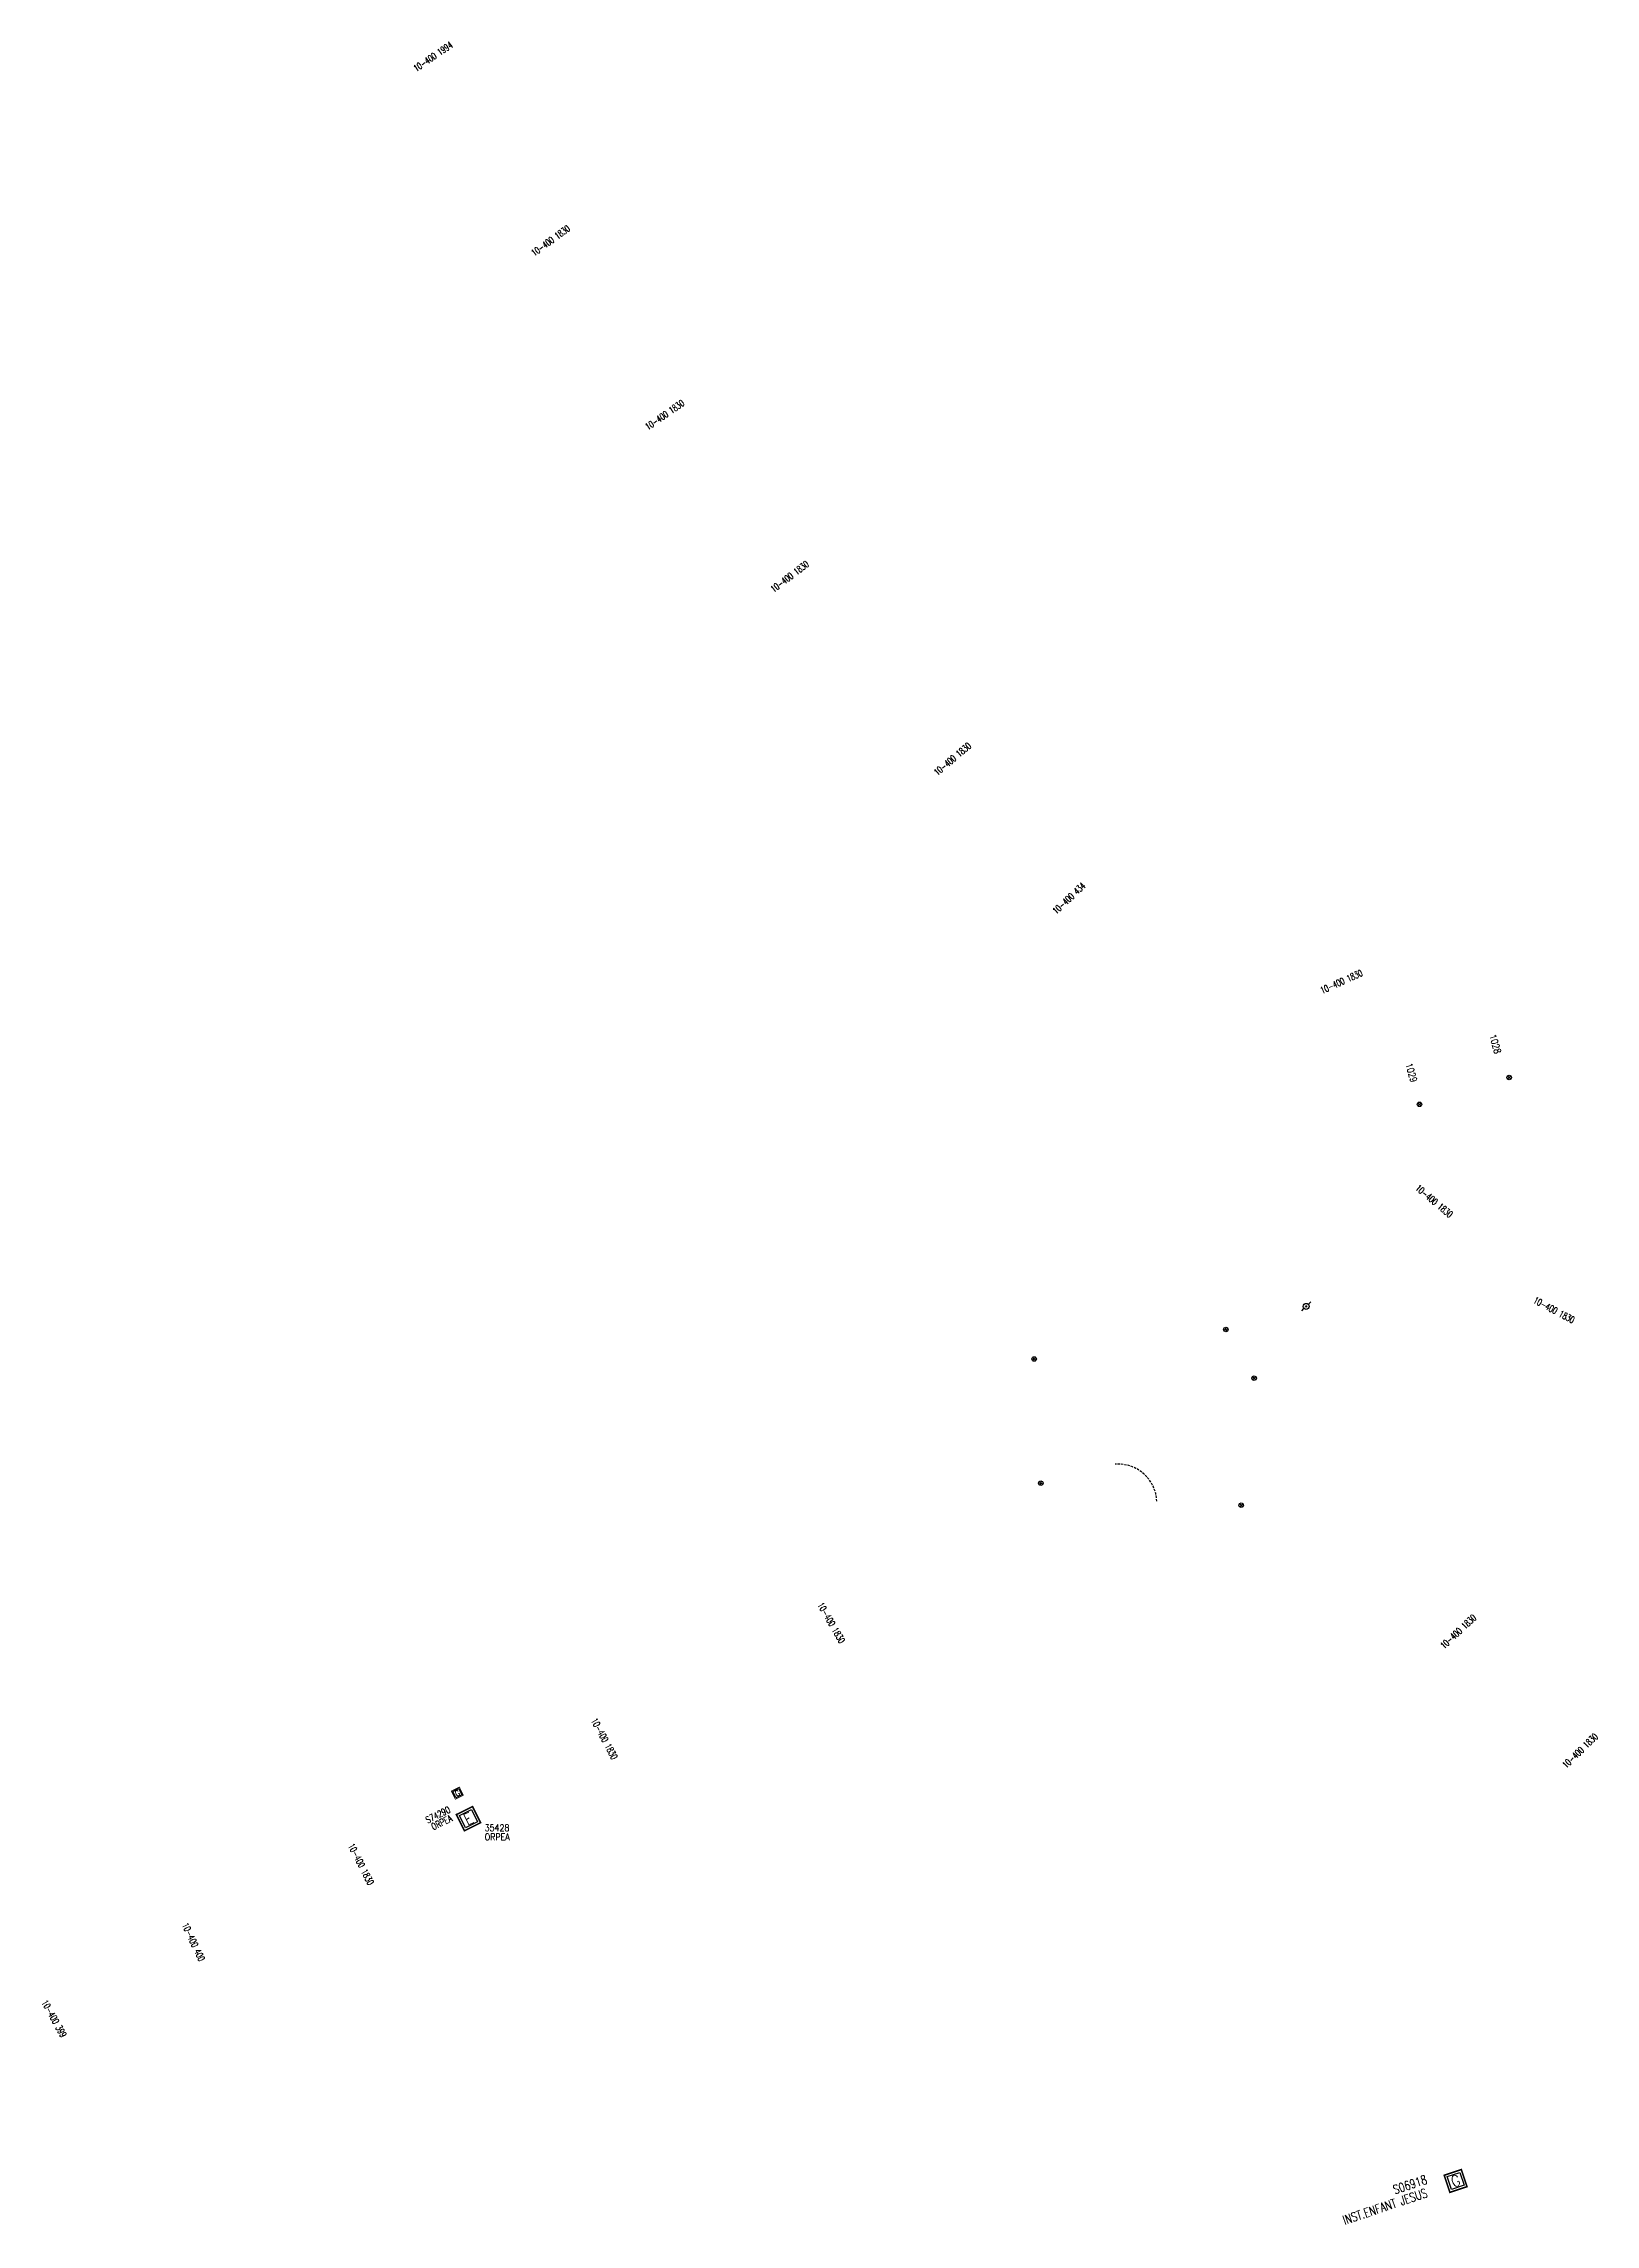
# Model space of a CAD drawing. Header units: millimetres. Extents: x 146028 to 146995, y 142989 to 143978.
# Drawn here: x 146650.7 to 146994.9, y 143484.2 to 143967.7 of the extents above; entities that cross this region are included whole.
import ezdxf
from ezdxf.enums import TextEntityAlignment as Align

# ---------------------------------------------------------------- set-up
doc = ezdxf.new("R2010")
doc.units = ezdxf.units.MM
doc.linetypes.add('DASHED', pattern=[0.75, 0.5, -0.25])
doc.layers.get('0').update_dxf_attribs({"linetype": 'CONTINUOUS'})
for name, color, linetype in [('G_210', 7, 'CONTINUOUS'), ('M_200', 7, 'CONTINUOUS'), ('poteau_div', 7, 'CONTINUOUS'), ('W0112', 1, 'DASHED'), ('w0469', 7, 'CONTINUOUS'), ('W0473', 7, 'CONTINUOUS')]:
    doc.layers.add(name, color=color, linetype=linetype)
doc.styles.add('M_ROMANS', font='ROMANS.shx', dxfattribs={"width": 0.75})
doc.styles.get("Standard").update_dxf_attribs({"font": 'romans.shx', "width": 0.85})

# ---------------------------------------------------------------- blocks, each defined once
blk = doc.blocks.new('G_210_23')
at = {"layer": 'G_210', "color": 0, "linetype": 'Continuous', "const_width": 0.35, "flags": 128}
blk.add_lwpolyline([(4, 4), (4, 0), (0, 0), (0, 4)], close=True, dxfattribs=at)
at = {"layer": 'G_210', "color": 0, "linetype": 'Continuous'}
blk.add_lwpolyline([(0.5, 3.5), (3.5, 3.5), (3.5, 0.5), (0.5, 0.5)], close=True, dxfattribs=at)
at = {"layer": 'G_210', "insert": (2, 2), "char_height": 2.5, "width": 4, "attachment_point": 5}
blk.add_mtext('G', dxfattribs=at)
at = {"layer": 'G_210', "color": 0, "linetype": 'Continuous', "width": 0.75}
for tag, height, p in [('NUM', 4, (2, 16)), ('NOM', 4, (2, 11)), ('BCL', 3, (2, 7))]:
    blk.add_attdef(tag, text='', height=height, dxfattribs=at).set_placement(p, align=Align.MIDDLE)
at = {"layer": 'G_210', "color": 0, "linetype": 'Continuous', "width": 0.75, "flags": 3}
for tag, p in [('DEF_LEG', (2.14, -3.11)), ('DEF_COUP', (2.14, -5.61)), ('DEF_TYPE', (2.14, -8.11))]:
    blk.add_attdef(tag, text='', height=1.2, dxfattribs=at).set_placement(p, align=Align.MIDDLE)
blk = doc.blocks.new('M_200_59')
at = {"layer": 'M_200', "color": 0, "linetype": 'Continuous', "const_width": 0.35, "flags": 128}
blk.add_lwpolyline([(4, 4), (4, 0), (0, 0), (0, 4)], close=True, dxfattribs=at)
at = {"layer": 'M_200', "color": 0, "linetype": 'Continuous'}
blk.add_lwpolyline([(0.5, 3.5), (3.5, 3.5), (3.5, 0.5), (0.5, 0.5)], close=True, dxfattribs=at)
at = {"layer": 'M_200', "insert": (2, 2), "char_height": 2.5, "width": 4, "attachment_point": 5}
blk.add_mtext('E', dxfattribs=at)
at = {"layer": 'M_200', "color": 0, "linetype": 'Continuous', "width": 0.85}
for tag, p in [('NUM', (2, 17.06)), ('NOM', (2, 10.65))]:
    blk.add_attdef(tag, text='', height=4, dxfattribs=at).set_placement(p, align=Align.MIDDLE)
at = {"layer": 'M_200', "color": 0, "linetype": 'Continuous', "style": 'M_ROMANS', "width": 0.75, "flags": 3}
for tag, p in [('DEF_LEG', (1.87, -2.99)), ('DEF_COUP', (1.87, -5.49)), ('DEF_TYPE', (1.87, -7.99))]:
    blk.add_attdef(tag, text='', height=1.2, dxfattribs=at).set_placement(p, align=Align.MIDDLE)
blk = doc.blocks.new('T469')
at = {"color": 0, "linetype": 'Continuous', "flags": 128}
for points in [[(-0.35, 0.35), (0.35, -0.35)], [(-0.35, -0.35), (0.35, 0.35)]]:
    blk.add_lwpolyline(points, dxfattribs=at)
at = {"color": 0, "linetype": 'Continuous'}
blk.add_circle((0, 0), 0.5, dxfattribs=at)
blk = doc.blocks.new('T473')
for p, q in [((-0.166667, 0.166667), (0.166667, -0.166667)), ((-0.166667, -0.166667), (0.166667, 0.166667)), ((0.500001, 0.500001), (1.000002, 1.000002)), ((-1.000002, -1.000002), (-0.500001, -0.500001))]:
    blk.add_line(p, q)
blk.add_ellipse((0, 0), major_axis=(0.471405, 0.471405), ratio=1, start_param=5.4977871438, end_param=11.780972451)

msp = doc.modelspace()

# ---------------------------------------------------------------- linework, layer by layer
at = {"layer": 'W0112', "color": 252}
msp.add_arc((146889.04, 143644.17), 8.56, 2.1755, 94.4186, dxfattribs=at)

# ---------------------------------------------------------------- block references
at = {"layer": 'G_210'}
ref = msp.add_blockref('G_210_23', (146742.03, 143578.43), dxfattribs=dict(at, xscale=0.5000000000085596, yscale=0.5000000000085596, zscale=0.5000000000085596, rotation=26.37511236689913))
ref.add_attrib('NUM', 'S74290', dxfattribs={"color": 0, "linetype": 'Continuous', "height": 1.5, "rotation": 26.2714, "width": 0.75}).set_placement((146738.17, 143574.98), align=Align.MIDDLE)
ref.add_attrib('NOM', 'ORPEA', dxfattribs={"color": 0, "linetype": 'Continuous', "height": 1.5, "rotation": 26.2714, "width": 0.75}).set_placement((146739.02, 143573.29), align=Align.MIDDLE)
ref = msp.add_blockref('G_210_23', (146962.61, 143491.27), dxfattribs=dict(at, rotation=18.46023884843123))
ref.add_attrib('NUM', 'S06918', dxfattribs={"color": 0, "linetype": 'Continuous', "height": 2, "rotation": 18.5787, "width": 0.75}).set_placement((146953.76, 143492.99), align=Align.MIDDLE)
ref.add_attrib('NOM', 'INST.ENFANT JESUS', dxfattribs={"color": 0, "linetype": 'Continuous', "height": 2, "rotation": 18.5787, "width": 0.75}).set_placement((146948.22, 143488.14), align=Align.MIDDLE)
at = {"layer": 'M_200'}
ref = msp.add_blockref('M_200_59', (146744.05, 143571.44), dxfattribs=dict(at, rotation=26.37511236763993))
ref.add_attrib('NUM', '35428', dxfattribs={"color": 0, "linetype": 'Continuous', "height": 1.5, "width": 0.85}).set_placement((146751.28, 143572.09), align=Align.MIDDLE)
ref.add_attrib('NOM', 'ORPEA', dxfattribs={"color": 0, "linetype": 'Continuous', "height": 1.5, "width": 0.85}).set_placement((146751.32, 143570.07), align=Align.MIDDLE)
at = {"layer": 'w0469', "color": 252}
for p in [(146975.74, 143738.45), (146955.87, 143732.49), (146870.4, 143676.05), (146919.18, 143671.79), (146916.33, 143643.61)]:
    msp.add_blockref('T469', p, dxfattribs=at)
for p, rotation in [((146912.93, 143682.59), 155.0299205319494), ((146871.87, 143648.51), 25.43577229788538)]:
    msp.add_blockref('T469', p, dxfattribs=dict(at, rotation=rotation))
at = {"layer": 'W0473', "ltscale": 0.01}
msp.add_blockref('T473', (146930.73, 143687.7), dxfattribs=at)

# ---------------------------------------------------------------- texts
at = {"layer": 'poteau_div', "color": 252, "linetype": 'Continuous', "width": 0.6}
for s, rotation, p in [('10-400 1994', 34.3452, (146737.09, 143964.8)), ('10-400 1830', 36, (146763.16, 143924)), ('10-400 1830', 34.6566, (146788.47, 143885.36)), ('10-400 1830', 37, (146816.18, 143849.53)), ('10-400 1830', 40, (146852.29, 143809.07)), ('10-400 434', 43, (146878.13, 143778.19)), ('10-400 1830', 24.3128, (146938.53, 143759.71)), ('10-400 1830', 319.8959, (146959.11, 143711.05)), ('10-400 1830', 332, (146985.7, 143686.89)), ('10-400 1830', 300, (146825.42, 143617.53)), ('10-400 1830', 43, (146964.46, 143615.59)), ('10-400 1830', 298, (146775.1, 143591.82)), ('10-400 1830', 44, (146991.48, 143589.19)), ('10-400 1830', 297, (146721.12, 143564.01)), ('10-400 400', 295, (146683.96, 143546.77)), ('10-400 399', 299, (146653.06, 143529.77))]:
    msp.add_text(s, height=1.5, rotation=rotation, dxfattribs=at).set_placement(p, align=Align.MIDDLE_CENTER)
at = {"layer": 'w0469', "color": 252, "linetype": 'Continuous', "width": 0.85}
for s, p in [('1028', (146971.34, 143747.78)), ('1029', (146952.74, 143741.42))]:
    msp.add_text(s, height=1.5, rotation=286.1025, dxfattribs=at).set_placement(p)

doc.saveas('drawing.dxf')
